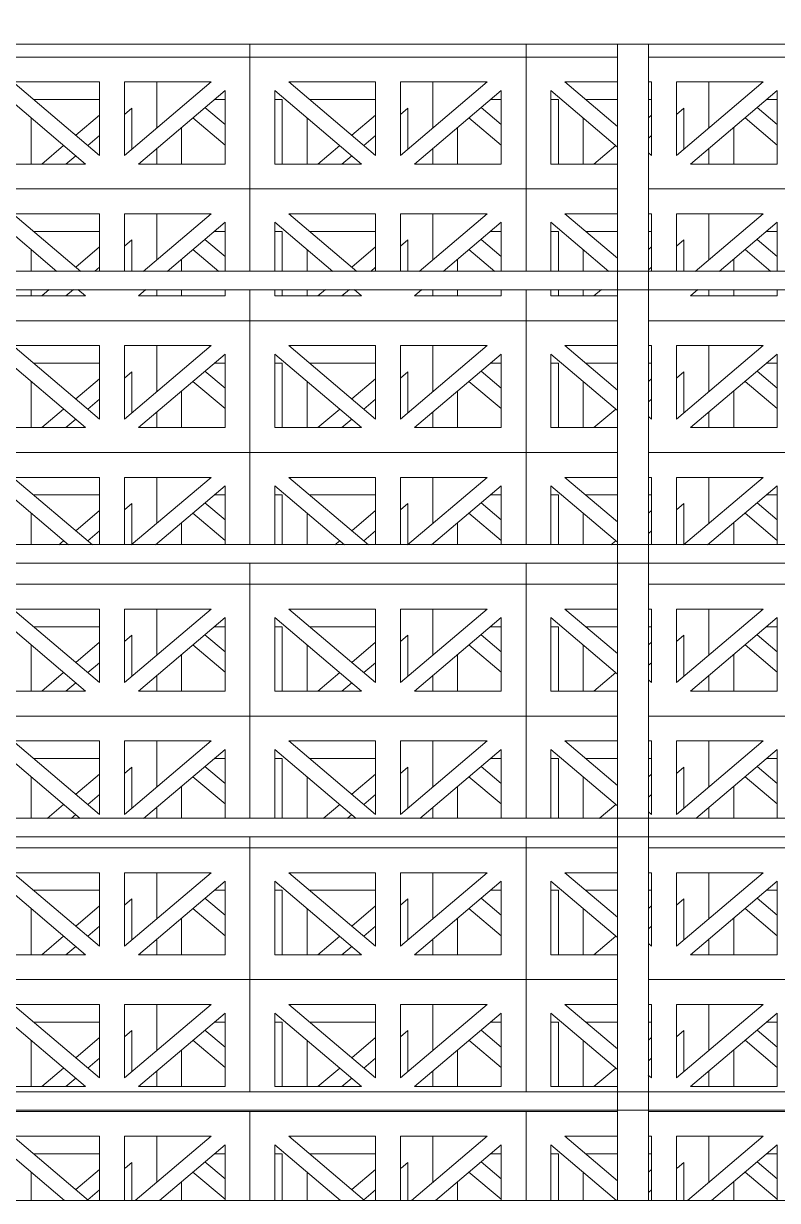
# Model space of a CAD drawing. Header units: millimetres. Extents: x -12186 to 152825, y -4386 to 9463.
# Drawn here: x 128090 to 128696, y 0 to 947 of the extents above; entities that cross this region are included whole.
import ezdxf

# ---------------------------------------------------------------- set-up
doc = ezdxf.new("R2010")
doc.units = ezdxf.units.MM
doc.linetypes.add('1000 Dashed', pattern=[2, 1, -1])
for name, color, linetype, lineweight in [('A-FLOR-HRAL', 11, 'Continuous', 5), ('A-FLOR-LEVL', 51, 'Continuous', 5), ('A-GLAZ-CURT', 52, 'Continuous', 5), ('A-WALL', 113, 'Continuous', 9)]:
    doc.layers.add(name, color=color, linetype=linetype, lineweight=lineweight)

# ---------------------------------------------------------------- blocks, each defined once
blk = doc.blocks.new('The BREEZEBLOCK Family1 - The BREEZEBLOCK Family1-V362-Section 4')
at = {"layer": 'A-GLAZ-CURT'}
for p, q in [((-30799.56, 51.64), (-30799.56, 14.56)), ((-30577.56, 14.56), (-30577.56, 51.64)), ((-30744.56, 17.34), (-30760.74, 31.05)), ((-30753.17, 37.47), (-30744.56, 37.47)), ((-30704.56, 37.47), (-30698.56, 37.47)), ((-30698.56, 37.47), (-30698.56, 0)), ((-30676.59, 37.47), (-30623.56, 37.47)), ((-30602.9, 26.07), (-30597.56, 30.6)), ((-30597.56, 30.6), (-30597.56, 0)), ((-30770.42, 22.85), (-30744.56, 0.93)), ((-30678.56, 0), (-30678.56, 22.73)), ((-30623.56, 24.97), (-30642.7, 8.74)), ((-30779.56, 0), (-30779.56, 15.1)), ((-30633.02, 0.54), (-30623.56, 8.56))]:
    blk.add_line(p, q, dxfattribs=at)
blk = doc.blocks.new('The BREEZEBLOCK Family1 - The BREEZEBLOCK Family1-V363-Section 4')
at = {"layer": 'A-GLAZ-CURT'}
for p, q in [((-31021.56, 51.64), (-31021.56, 14.56)), ((-30799.56, 14.56), (-30799.56, 51.64)), ((-30966.56, 17.34), (-30982.74, 31.05)), ((-30975.17, 37.47), (-30966.56, 37.47)), ((-30926.56, 37.47), (-30920.56, 37.47)), ((-30920.56, 37.47), (-30920.56, 0)), ((-30898.59, 37.47), (-30873.06, 37.47)), ((-30848.16, 37.47), (-30845.56, 37.47)), ((-30824.9, 26.07), (-30819.56, 30.6)), ((-30819.56, 30.6), (-30819.56, 0)), ((-30992.42, 22.85), (-30966.56, 0.93)), ((-30900.56, 0), (-30900.56, 22.73)), ((-30845.56, 24.97), (-30848.14, 22.79)), ((-31001.56, 0), (-31001.56, 15.1)), ((-30848.11, 6.4), (-30845.56, 8.56))]:
    blk.add_line(p, q, dxfattribs=at)
blk = doc.blocks.new('The BREEZEBLOCK Family1 - The BREEZEBLOCK Family1-V369-Section 4')
at = {"layer": 'A-GLAZ-CURT'}
for p, q in [((-30799.56, 157.64), (-30799.56, 120.91)), ((-30577.56, 120.91), (-30577.56, 157.64)), ((-30753.17, 143.47), (-30744.56, 143.47)), ((-30704.56, 143.47), (-30698.56, 143.47)), ((-30698.56, 143.47), (-30698.56, 91.64)), ((-30676.59, 143.47), (-30623.56, 143.47)), ((-30744.56, 123.34), (-30760.74, 137.05)), ((-30603.56, 131.51), (-30597.56, 136.6)), ((-30597.56, 136.6), (-30597.56, 103.6)), ((-30770.42, 128.85), (-30744.56, 106.93)), ((-30678.56, 91.64), (-30678.56, 128.73)), ((-30623.56, 130.97), (-30642.7, 114.74)), ((-30779.56, 91.64), (-30779.56, 120.91)), ((-30633.02, 106.54), (-30623.56, 114.56)), ((-30799.56, 104.14), (-30799.56, 91.64)), ((-30652.39, 106.54), (-30669.96, 91.64)), ((-30577.56, 91.64), (-30577.56, 104.14)), ((-30650.59, 91.64), (-30642.7, 98.33))]:
    blk.add_line(p, q, dxfattribs=at)
blk = doc.blocks.new('The BREEZEBLOCK Family1 - The BREEZEBLOCK Family1-V370-Section 4')
at = {"layer": 'A-GLAZ-CURT'}
for p, q in [((-31021.56, 157.64), (-31021.56, 120.91)), ((-30799.56, 120.91), (-30799.56, 157.64)), ((-30975.17, 143.47), (-30966.56, 143.47)), ((-30926.56, 143.47), (-30920.56, 143.47)), ((-30920.56, 143.47), (-30920.56, 91.64)), ((-30898.59, 143.47), (-30873.06, 143.47)), ((-30848.06, 143.47), (-30845.56, 143.47)), ((-30966.56, 123.34), (-30982.74, 137.05)), ((-30825.56, 131.51), (-30819.56, 136.6)), ((-30819.56, 136.6), (-30819.56, 103.6)), ((-30992.42, 128.85), (-30966.56, 106.93)), ((-30900.56, 91.64), (-30900.56, 128.73)), ((-30845.56, 130.97), (-30848.06, 128.85)), ((-31001.56, 91.64), (-31001.56, 120.91)), ((-30848.06, 112.44), (-30845.56, 114.56)), ((-31021.56, 104.14), (-31021.56, 91.64)), ((-30874.39, 106.54), (-30891.96, 91.64)), ((-30799.56, 91.64), (-30799.56, 104.14))]:
    blk.add_line(p, q, dxfattribs=at)
blk = doc.blocks.new('The BREEZEBLOCK Family1 - The BREEZEBLOCK Family1-V377-Section 4')
at = {"layer": 'A-GLAZ-CURT'}
for p, q in [((-30799.56, 263.64), (-30799.56, 226.56)), ((-30577.56, 226.56), (-30577.56, 263.64)), ((-30753.17, 249.47), (-30744.56, 249.47)), ((-30704.56, 249.47), (-30698.56, 249.47)), ((-30698.56, 249.47), (-30698.56, 197.64)), ((-30676.59, 249.47), (-30623.56, 249.47)), ((-30744.56, 229.34), (-30760.74, 243.05)), ((-30623.56, 236.97), (-30642.7, 220.74)), ((-30603.56, 237.51), (-30597.56, 242.6)), ((-30597.56, 242.6), (-30597.56, 209.6)), ((-30770.42, 234.85), (-30744.56, 212.93)), ((-30678.56, 197.64), (-30678.56, 234.73)), ((-30779.56, 197.64), (-30779.56, 227.1)), ((-30633.02, 212.54), (-30623.56, 220.56)), ((-30799.56, 210.14), (-30799.56, 197.64)), ((-30652.39, 212.54), (-30669.96, 197.64)), ((-30577.56, 197.64), (-30577.56, 210.14)), ((-30650.59, 197.64), (-30642.7, 204.33))]:
    blk.add_line(p, q, dxfattribs=at)
blk = doc.blocks.new('The BREEZEBLOCK Family1 - The BREEZEBLOCK Family1-V378-Section 4')
at = {"layer": 'A-GLAZ-CURT'}
for p, q in [((-31021.56, 263.64), (-31021.56, 226.56)), ((-30799.56, 226.56), (-30799.56, 263.64)), ((-30975.17, 249.47), (-30966.56, 249.47)), ((-30926.56, 249.47), (-30920.56, 249.47)), ((-30920.56, 249.47), (-30920.56, 197.64)), ((-30898.59, 249.47), (-30873.06, 249.47)), ((-30848.06, 249.47), (-30845.56, 249.47)), ((-30966.56, 229.34), (-30982.74, 243.05)), ((-30845.56, 236.97), (-30848.06, 234.85)), ((-30825.56, 237.51), (-30819.56, 242.6)), ((-30819.56, 242.6), (-30819.56, 209.6)), ((-30992.42, 234.85), (-30966.56, 212.93)), ((-30900.56, 197.64), (-30900.56, 234.73)), ((-31001.56, 197.64), (-31001.56, 227.1)), ((-30848.06, 218.44), (-30845.56, 220.56)), ((-31021.56, 210.14), (-31021.56, 197.64)), ((-30874.39, 212.54), (-30891.96, 197.64)), ((-30799.56, 197.64), (-30799.56, 210.14))]:
    blk.add_line(p, q, dxfattribs=at)
blk = doc.blocks.new('The BREEZEBLOCK Family1 - The BREEZEBLOCK Family1-V385-Section 4')
at = {"layer": 'A-GLAZ-CURT'}
for p, q in [((-30799.56, 369.64), (-30799.56, 332.56)), ((-30577.56, 332.56), (-30577.56, 369.64)), ((-30753.17, 355.47), (-30744.56, 355.47)), ((-30704.56, 355.47), (-30698.56, 355.47)), ((-30698.56, 355.47), (-30698.56, 307.24)), ((-30676.59, 355.47), (-30623.56, 355.47)), ((-30770.42, 340.85), (-30744.56, 318.93)), ((-30744.56, 335.34), (-30760.74, 349.05)), ((-30623.56, 342.97), (-30642.7, 326.74)), ((-30603.56, 343.51), (-30597.56, 348.6)), ((-30597.56, 348.6), (-30597.56, 315.6)), ((-30779.56, 307.24), (-30779.56, 333.1)), ((-30678.56, 307.24), (-30678.56, 340.73)), ((-30633.02, 318.54), (-30623.56, 326.56)), ((-30799.56, 316.14), (-30799.56, 307.24)), ((-30652.39, 318.54), (-30665.71, 307.24)), ((-30577.56, 307.24), (-30577.56, 316.14)), ((-30646.34, 307.24), (-30642.7, 310.33))]:
    blk.add_line(p, q, dxfattribs=at)
blk = doc.blocks.new('The BREEZEBLOCK Family1 - The BREEZEBLOCK Family1-V386-Section 4')
at = {"layer": 'A-GLAZ-CURT'}
for p, q in [((-31021.56, 369.64), (-31021.56, 332.56)), ((-30799.56, 332.56), (-30799.56, 369.64)), ((-30975.17, 355.47), (-30966.56, 355.47)), ((-30926.56, 355.47), (-30920.56, 355.47)), ((-30920.56, 355.47), (-30920.56, 307.24)), ((-30898.59, 355.47), (-30873.06, 355.47)), ((-30848.06, 355.47), (-30845.56, 355.47)), ((-30992.42, 340.85), (-30966.56, 318.93)), ((-30966.56, 335.34), (-30982.74, 349.05)), ((-30845.56, 342.97), (-30848.06, 340.85)), ((-30825.56, 343.51), (-30819.56, 348.6)), ((-30819.56, 348.6), (-30819.56, 315.6)), ((-31001.56, 307.24), (-31001.56, 333.1)), ((-30900.56, 307.24), (-30900.56, 340.73)), ((-30848.06, 324.44), (-30845.56, 326.56)), ((-31021.56, 316.14), (-31021.56, 307.24)), ((-30874.39, 318.54), (-30887.71, 307.24)), ((-30799.56, 307.24), (-30799.56, 316.14))]:
    blk.add_line(p, q, dxfattribs=at)
blk = doc.blocks.new('The BREEZEBLOCK Family1 - The BREEZEBLOCK Family1-V387-Section 4')
at = {"layer": 'A-GLAZ-CURT'}
for p, q in [((-31465.56, 369.64), (-31465.56, 332.56)), ((-31243.56, 332.56), (-31243.56, 369.64)), ((-31419.17, 355.47), (-31410.56, 355.47)), ((-31370.56, 355.47), (-31364.56, 355.47)), ((-31364.56, 355.47), (-31364.56, 307.24)), ((-31342.59, 355.47), (-31289.56, 355.47)), ((-31436.42, 340.85), (-31410.56, 318.93)), ((-31410.56, 335.34), (-31426.74, 349.05)), ((-31289.56, 342.97), (-31308.7, 326.74)), ((-31269.56, 343.51), (-31263.56, 348.6)), ((-31263.56, 348.6), (-31263.56, 315.6)), ((-31445.56, 307.05), (-31445.56, 333.1)), ((-31344.56, 307.24), (-31344.56, 340.73)), ((-31299.02, 318.54), (-31289.56, 326.56)), ((-31465.56, 316.14), (-31465.56, 307.06)), ((-31318.39, 318.54), (-31331.71, 307.24)), ((-31243.56, 307.24), (-31243.56, 316.14)), ((-31312.34, 307.24), (-31308.7, 310.33))]:
    blk.add_line(p, q, dxfattribs=at)
blk = doc.blocks.new('The BREEZEBLOCK Family1 - The BREEZEBLOCK Family1-V397-Section 4')
at = {"layer": 'A-GLAZ-CURT'}
for p, q in [((-30799.56, 581.64), (-30799.56, 544.56)), ((-30577.56, 544.56), (-30577.56, 581.64)), ((-30744.56, 547.34), (-30760.74, 561.05)), ((-30753.17, 567.47), (-30744.56, 567.47)), ((-30704.56, 567.47), (-30698.56, 567.47)), ((-30698.56, 567.47), (-30698.56, 527.24)), ((-30676.59, 567.47), (-30623.56, 567.47)), ((-30603.56, 555.51), (-30597.56, 560.6)), ((-30597.56, 560.6), (-30597.56, 527.6)), ((-30770.42, 552.85), (-30744.56, 530.93)), ((-30678.56, 527.24), (-30678.56, 552.73)), ((-30623.56, 554.97), (-30642.7, 538.74)), ((-30779.56, 527.24), (-30779.56, 545.1)), ((-30652.39, 530.54), (-30656.27, 527.24)), ((-30633.02, 530.54), (-30623.56, 538.56))]:
    blk.add_line(p, q, dxfattribs=at)
blk = doc.blocks.new('The BREEZEBLOCK Family1 - The BREEZEBLOCK Family1-V398-Section 4')
at = {"layer": 'A-GLAZ-CURT'}
for p, q in [((-31021.56, 581.64), (-31021.56, 544.56)), ((-30799.56, 544.56), (-30799.56, 581.64)), ((-30966.56, 547.34), (-30982.74, 561.05)), ((-30975.17, 567.47), (-30966.56, 567.47)), ((-30926.56, 567.47), (-30920.56, 567.47)), ((-30920.56, 567.47), (-30920.56, 527.24)), ((-30898.59, 567.47), (-30873.06, 567.47)), ((-30848.06, 567.47), (-30845.56, 567.47)), ((-30825.56, 555.51), (-30819.56, 560.6)), ((-30819.56, 560.6), (-30819.56, 527.6)), ((-30992.42, 552.85), (-30966.56, 530.93)), ((-30900.56, 527.24), (-30900.56, 552.73)), ((-30845.56, 554.97), (-30848.06, 552.85)), ((-31001.56, 527.24), (-31001.56, 545.1)), ((-30874.39, 530.54), (-30878.27, 527.24)), ((-30848.06, 536.44), (-30845.56, 538.56))]:
    blk.add_line(p, q, dxfattribs=at)
blk = doc.blocks.new('The BREEZEBLOCK Family1 - The BREEZEBLOCK Family1-V399-Section 4')
at = {"layer": 'A-GLAZ-CURT'}
for p, q in [((-31465.56, 581.64), (-31465.56, 544.56)), ((-31243.56, 544.56), (-31243.56, 581.64)), ((-31410.56, 547.34), (-31426.74, 561.05)), ((-31419.17, 567.47), (-31410.56, 567.47)), ((-31370.56, 567.47), (-31364.56, 567.47)), ((-31364.56, 567.47), (-31364.56, 527.24)), ((-31342.59, 567.47), (-31289.56, 567.47)), ((-31269.56, 555.51), (-31263.56, 560.6)), ((-31263.56, 560.6), (-31263.56, 527.6)), ((-31436.42, 552.85), (-31410.56, 530.93)), ((-31344.56, 527.24), (-31344.56, 552.73)), ((-31289.56, 554.97), (-31308.7, 538.74)), ((-31445.56, 527.05), (-31445.56, 545.1)), ((-31318.39, 530.54), (-31322.27, 527.24)), ((-31299.02, 530.54), (-31289.56, 538.56))]:
    blk.add_line(p, q, dxfattribs=at)
blk = doc.blocks.new('The BREEZEBLOCK Family1 - The BREEZEBLOCK Family1-V407-Section 4')
at = {"layer": 'A-GLAZ-CURT'}
for p, q in [((-30799.56, 793.64), (-30799.56, 756.56)), ((-30577.56, 756.56), (-30577.56, 793.64)), ((-30753.17, 779.47), (-30744.56, 779.47)), ((-30704.56, 779.47), (-30698.56, 779.47)), ((-30698.56, 779.47), (-30698.56, 747.24)), ((-30676.59, 779.47), (-30623.56, 779.47)), ((-30744.56, 759.34), (-30760.74, 773.05)), ((-30623.56, 766.97), (-30642.7, 750.74)), ((-30603.56, 767.51), (-30597.56, 772.6)), ((-30597.56, 772.6), (-30597.56, 747.24)), ((-30770.42, 764.85), (-30749.66, 747.24)), ((-30678.56, 747.24), (-30678.56, 764.73)), ((-30779.56, 747.24), (-30779.56, 757.1)), ((-30627.47, 747.24), (-30623.56, 750.56)), ((-30799.56, 732.76), (-30799.56, 727.64)), ((-30779.56, 727.64), (-30779.56, 732.76)), ((-30698.56, 732.76), (-30698.56, 727.64)), ((-30678.56, 727.64), (-30678.56, 732.76)), ((-30664.52, 732.25), (-30669.96, 727.64)), ((-30650.59, 727.64), (-30644.56, 732.76)), ((-30577.56, 727.64), (-30577.56, 732.76))]:
    blk.add_line(p, q, dxfattribs=at)
blk = doc.blocks.new('The BREEZEBLOCK Family1 - The BREEZEBLOCK Family1-V408-Section 4')
at = {"layer": 'A-GLAZ-CURT'}
for p, q in [((-31021.56, 793.64), (-31021.56, 756.56)), ((-30799.56, 756.56), (-30799.56, 793.64)), ((-30975.17, 779.47), (-30966.56, 779.47)), ((-30926.56, 779.47), (-30920.56, 779.47)), ((-30920.56, 779.47), (-30920.56, 747.24)), ((-30898.59, 779.47), (-30873.06, 779.47)), ((-30848.06, 779.47), (-30845.56, 779.47)), ((-30966.56, 759.34), (-30982.74, 773.05)), ((-30845.56, 766.97), (-30848.06, 764.85)), ((-30825.56, 767.51), (-30819.56, 772.6)), ((-30819.56, 772.6), (-30819.56, 747.24)), ((-30992.42, 764.85), (-30971.66, 747.24)), ((-30900.56, 747.24), (-30900.56, 764.73)), ((-31001.56, 747.24), (-31001.56, 757.1)), ((-30848.06, 748.44), (-30845.56, 750.56)), ((-31021.56, 732.76), (-31021.56, 727.64)), ((-31001.56, 727.64), (-31001.56, 732.76)), ((-30920.56, 732.76), (-30920.56, 727.64)), ((-30900.56, 727.64), (-30900.56, 732.76)), ((-30885.92, 732.76), (-30891.96, 727.64)), ((-30799.56, 727.64), (-30799.56, 732.76))]:
    blk.add_line(p, q, dxfattribs=at)
blk = doc.blocks.new('The BREEZEBLOCK Family1 - The BREEZEBLOCK Family1-V409-Section 4')
at = {"layer": 'A-GLAZ-CURT'}
for p, q in [((-31243.56, 793.64), (-31243.56, 756.56)), ((-31021.56, 756.56), (-31021.56, 793.64)), ((-31197.17, 779.47), (-31188.56, 779.47)), ((-31148.56, 779.47), (-31142.56, 779.47)), ((-31142.56, 779.47), (-31142.56, 747.24)), ((-31120.59, 779.47), (-31067.56, 779.47)), ((-31188.56, 759.34), (-31204.74, 773.05)), ((-31067.56, 766.97), (-31086.7, 750.74)), ((-31047.56, 767.51), (-31041.56, 772.6)), ((-31041.56, 772.6), (-31041.56, 747.24)), ((-31214.42, 764.85), (-31193.66, 747.24)), ((-31122.56, 747.24), (-31122.56, 764.73)), ((-31223.56, 747.24), (-31223.56, 757.1)), ((-31071.47, 747.24), (-31067.56, 750.56)), ((-31243.56, 732.76), (-31243.56, 727.64)), ((-31223.56, 727.64), (-31223.56, 732.76)), ((-31142.56, 732.76), (-31142.56, 727.64)), ((-31122.56, 727.64), (-31122.56, 732.76)), ((-31107.92, 732.76), (-31113.96, 727.64)), ((-31094.59, 727.64), (-31088.56, 732.76)), ((-31021.56, 727.64), (-31021.56, 732.76))]:
    blk.add_line(p, q, dxfattribs=at)
blk = doc.blocks.new('The BREEZEBLOCK Family1 - The BREEZEBLOCK Family1-V410-Section 4')
at = {"layer": 'A-GLAZ-CURT'}
for p, q in [((-31465.56, 793.64), (-31465.56, 756.56)), ((-31243.56, 756.56), (-31243.56, 793.64)), ((-31419.17, 779.47), (-31410.56, 779.47)), ((-31370.56, 779.47), (-31364.56, 779.47)), ((-31364.56, 779.47), (-31364.56, 747.24)), ((-31342.59, 779.47), (-31289.56, 779.47)), ((-31410.56, 759.34), (-31426.74, 773.05)), ((-31289.56, 766.97), (-31308.7, 750.74)), ((-31269.56, 767.51), (-31263.56, 772.6)), ((-31263.56, 772.6), (-31263.56, 747.24)), ((-31436.42, 764.85), (-31415.66, 747.24)), ((-31344.56, 747.24), (-31344.56, 764.73)), ((-31445.56, 747.05), (-31445.56, 757.1)), ((-31293.23, 747.45), (-31289.56, 750.56)), ((-31465.56, 732.94), (-31465.56, 727.64)), ((-31445.56, 727.64), (-31445.56, 732.95)), ((-31364.56, 732.76), (-31364.56, 727.64)), ((-31344.56, 727.64), (-31344.56, 732.76)), ((-31329.92, 732.76), (-31335.96, 727.64)), ((-31316.59, 727.64), (-31310.56, 732.76)), ((-31243.56, 727.64), (-31243.56, 732.76))]:
    blk.add_line(p, q, dxfattribs=at)
blk = doc.blocks.new('The BREEZEBLOCK Family1 - The BREEZEBLOCK Family1-V415-Section 4')
at = {"layer": 'A-GLAZ-CURT'}
for p, q in [((-31021.56, 899.64), (-31021.56, 862.56)), ((-30799.56, 862.56), (-30799.56, 899.64)), ((-30975.17, 885.47), (-30966.56, 885.47)), ((-30926.56, 885.47), (-30920.56, 885.47)), ((-30920.56, 885.47), (-30920.56, 833.64)), ((-30898.59, 885.47), (-30872.98, 885.47)), ((-30848.06, 885.47), (-30845.56, 885.47)), ((-30966.56, 865.34), (-30982.74, 879.05)), ((-30845.56, 872.97), (-30848.06, 870.85)), ((-30825.56, 873.51), (-30819.56, 878.6)), ((-30819.56, 878.6), (-30819.56, 845.6)), ((-31001.56, 833.64), (-31001.56, 863.1)), ((-30992.42, 870.85), (-30966.56, 848.93)), ((-30900.56, 833.64), (-30900.56, 870.73)), ((-30848.06, 854.44), (-30845.56, 856.56)), ((-31021.56, 846.14), (-31021.56, 833.64)), ((-30874.39, 848.54), (-30891.96, 833.64)), ((-30799.56, 833.64), (-30799.56, 846.14))]:
    blk.add_line(p, q, dxfattribs=at)
blk = doc.blocks.new('The BREEZEBLOCK Family1 - The BREEZEBLOCK Family1-V438-Section 4')
at = {"layer": 'A-GLAZ-CURT'}
for p, q in [((-30873.06, 71.64), (-30946.56, 71.64)), ((-30946.56, 71.64), (-30946.56, 0)), ((-30724.56, 71.64), (-30848.22, 71.64)), ((-30724.56, 0), (-30724.56, 71.64)), ((-30873.06, 15.83), (-30915.31, 51.64)), ((-30915.31, 51.64), (-30873.06, 51.64)), ((-30848.19, 51.64), (-30845.56, 51.64)), ((-30845.56, 51.64), (-30845.56, 0)), ((-30825.56, 0), (-30825.56, 51.64)), ((-30825.56, 51.64), (-30755.81, 51.64)), ((-30755.81, 51.64), (-30816.74, 0)), ((-30926.56, 0), (-30926.56, 44.77)), ((-30926.56, 44.77), (-30873.75, 0)), ((-30797.37, 0), (-30744.56, 44.77)), ((-30744.56, 44.77), (-30744.56, 0))]:
    blk.add_line(p, q, dxfattribs=at)
blk = doc.blocks.new('The BREEZEBLOCK Family1 - The BREEZEBLOCK Family1-V437-Section 4')
at = {"layer": 'A-GLAZ-CURT'}
for p, q in [((-30502.56, 71.64), (-30724.56, 71.64)), ((-30724.56, 71.64), (-30724.56, 0)), ((-30502.56, 0), (-30502.56, 71.64)), ((-30632.39, 0), (-30693.31, 51.64)), ((-30693.31, 51.64), (-30623.56, 51.64)), ((-30623.56, 51.64), (-30623.56, 0)), ((-30603.56, 0), (-30603.56, 51.64)), ((-30603.56, 51.64), (-30533.81, 51.64)), ((-30533.81, 51.64), (-30594.74, 0)), ((-30704.56, 0), (-30704.56, 44.77)), ((-30704.56, 44.77), (-30651.75, 0)), ((-30575.37, 0), (-30522.56, 44.77)), ((-30522.56, 44.77), (-30522.56, 0))]:
    blk.add_line(p, q, dxfattribs=at)
blk = doc.blocks.new('The BREEZEBLOCK Family1 - The BREEZEBLOCK Family1-V443-Section 4')
at = {"layer": 'A-GLAZ-CURT'}
for p, q in [((-30873.06, 177.64), (-30946.56, 177.64)), ((-30946.56, 177.64), (-30946.56, 87.24)), ((-30724.56, 177.64), (-30848.06, 177.64)), ((-30724.56, 87.24), (-30724.56, 177.64)), ((-30873.06, 121.83), (-30915.31, 157.64)), ((-30915.31, 157.64), (-30873.06, 157.64)), ((-30848.06, 157.64), (-30845.56, 157.64)), ((-30845.56, 157.64), (-30845.56, 98.52)), ((-30755.81, 157.64), (-30825.56, 98.52)), ((-30825.56, 98.52), (-30825.56, 157.64)), ((-30825.56, 157.64), (-30755.81, 157.64)), ((-30926.56, 91.64), (-30926.56, 150.77)), ((-30926.56, 150.77), (-30873.06, 105.42)), ((-30814.31, 91.64), (-30744.56, 150.77)), ((-30744.56, 150.77), (-30744.56, 91.64)), ((-30845.56, 98.52), (-30848.28, 100.82)), ((-30873.06, 91.64), (-30926.56, 91.64)), ((-30744.56, 91.64), (-30814.31, 91.64)), ((-30946.56, 71.64), (-30873.06, 71.64)), ((-30848.22, 71.64), (-30724.56, 71.64))]:
    blk.add_line(p, q, dxfattribs=at)
blk = doc.blocks.new('The BREEZEBLOCK Family1 - The BREEZEBLOCK Family1-V442-Section 4')
at = {"layer": 'A-GLAZ-CURT'}
for p, q in [((-30502.56, 177.64), (-30724.56, 177.64)), ((-30724.56, 177.64), (-30724.56, 87.24)), ((-30502.56, 87.24), (-30502.56, 177.64)), ((-30623.56, 98.52), (-30693.31, 157.64)), ((-30693.31, 157.64), (-30623.56, 157.64)), ((-30623.56, 157.64), (-30623.56, 98.52)), ((-30533.81, 157.64), (-30603.56, 98.52)), ((-30603.56, 98.52), (-30603.56, 157.64)), ((-30603.56, 157.64), (-30533.81, 157.64)), ((-30704.56, 91.64), (-30704.56, 150.77)), ((-30704.56, 150.77), (-30634.81, 91.64)), ((-30592.31, 91.64), (-30522.56, 150.77)), ((-30522.56, 150.77), (-30522.56, 91.64)), ((-30634.81, 91.64), (-30704.56, 91.64)), ((-30522.56, 91.64), (-30592.31, 91.64)), ((-30724.56, 71.64), (-30502.56, 71.64))]:
    blk.add_line(p, q, dxfattribs=at)
blk = doc.blocks.new('The BREEZEBLOCK Family1 - The BREEZEBLOCK Family1-V444-Section 4')
at = {"layer": 'A-GLAZ-CURT'}
for p, q in [((-31168.56, 177.64), (-31390.56, 177.64)), ((-31390.56, 177.64), (-31390.56, 87.02)), ((-31168.56, 87.24), (-31168.56, 177.64)), ((-31289.56, 98.52), (-31359.31, 157.64)), ((-31359.31, 157.64), (-31289.56, 157.64)), ((-31289.56, 157.64), (-31289.56, 98.52)), ((-31199.81, 157.64), (-31269.56, 98.52)), ((-31269.56, 98.52), (-31269.56, 157.64)), ((-31269.56, 157.64), (-31199.81, 157.64)), ((-31370.56, 91.64), (-31370.56, 150.77)), ((-31370.56, 150.77), (-31300.81, 91.64)), ((-31258.31, 91.64), (-31188.56, 150.77)), ((-31188.56, 150.77), (-31188.56, 91.64)), ((-31300.81, 91.64), (-31370.56, 91.64)), ((-31188.56, 91.64), (-31258.31, 91.64)), ((-31390.56, 72.98), (-31390.56, 71.64)), ((-31390.56, 71.64), (-31168.56, 71.64))]:
    blk.add_line(p, q, dxfattribs=at)
blk = doc.blocks.new('The BREEZEBLOCK Family1 - The BREEZEBLOCK Family1-V451-Section 4')
at = {"layer": 'A-GLAZ-CURT'}
for p, q in [((-30873.06, 283.64), (-30946.56, 283.64)), ((-30946.56, 283.64), (-30946.56, 177.64)), ((-30724.56, 283.64), (-30848.06, 283.64)), ((-30724.56, 177.64), (-30724.56, 283.64)), ((-30926.56, 197.64), (-30926.56, 256.77)), ((-30926.56, 256.77), (-30873.06, 211.42)), ((-30873.06, 227.83), (-30915.31, 263.64)), ((-30915.31, 263.64), (-30873.06, 263.64)), ((-30848.06, 263.64), (-30845.56, 263.64)), ((-30845.56, 263.64), (-30845.56, 204.52)), ((-30755.81, 263.64), (-30825.56, 204.52)), ((-30825.56, 204.52), (-30825.56, 263.64)), ((-30825.56, 263.64), (-30755.81, 263.64)), ((-30814.31, 197.64), (-30744.56, 256.77)), ((-30744.56, 256.77), (-30744.56, 197.64)), ((-30845.56, 204.52), (-30848.06, 206.64)), ((-30873.06, 197.64), (-30926.56, 197.64)), ((-30744.56, 197.64), (-30814.31, 197.64)), ((-30946.56, 177.64), (-30873.06, 177.64)), ((-30848.06, 177.64), (-30724.56, 177.64))]:
    blk.add_line(p, q, dxfattribs=at)
blk = doc.blocks.new('The BREEZEBLOCK Family1 - The BREEZEBLOCK Family1-V448-Section 4')
at = {"layer": 'A-GLAZ-CURT'}
for p, q in [((-32056.56, 177.64), (-32278.56, 177.64)), ((-32278.56, 177.64), (-32278.56, 71.64)), ((-32056.56, 71.64), (-32056.56, 177.64)), ((-32177.56, 98.52), (-32247.31, 157.64)), ((-32247.31, 157.64), (-32177.56, 157.64)), ((-32177.56, 157.64), (-32177.56, 98.52)), ((-32087.81, 157.64), (-32157.56, 98.52)), ((-32157.56, 98.52), (-32157.56, 157.64)), ((-32157.56, 157.64), (-32087.81, 157.64)), ((-32258.56, 91.64), (-32258.56, 150.77)), ((-32258.56, 150.77), (-32188.81, 91.64)), ((-32146.31, 91.64), (-32076.56, 150.77)), ((-32076.56, 150.77), (-32076.56, 91.64)), ((-32188.81, 91.64), (-32258.56, 91.64)), ((-32076.56, 91.64), (-32146.31, 91.64)), ((-32278.56, 71.64), (-32056.56, 71.64))]:
    blk.add_line(p, q, dxfattribs=at)
blk = doc.blocks.new('The BREEZEBLOCK Family1 - The BREEZEBLOCK Family1-V457-Section 4')
at = {"layer": 'A-GLAZ-CURT'}
for p, q in [((-30873.06, 389.64), (-30946.56, 389.64)), ((-30946.56, 389.64), (-30946.56, 307.24)), ((-30724.56, 389.64), (-30848.06, 389.64)), ((-30724.56, 307.24), (-30724.56, 389.64)), ((-30873.06, 333.83), (-30915.31, 369.64)), ((-30915.31, 369.64), (-30873.06, 369.64)), ((-30848.06, 369.64), (-30845.56, 369.64)), ((-30845.56, 369.64), (-30845.56, 310.52)), ((-30755.81, 369.64), (-30825.56, 310.52)), ((-30825.56, 310.52), (-30825.56, 369.64)), ((-30825.56, 369.64), (-30755.81, 369.64)), ((-30926.56, 307.24), (-30926.56, 362.77)), ((-30926.56, 362.77), (-30873.06, 317.42)), ((-30810.06, 307.24), (-30744.56, 362.77)), ((-30744.56, 362.77), (-30744.56, 307.24)), ((-30845.56, 310.52), (-30848.06, 312.64)), ((-30946.56, 292.76), (-30946.56, 283.64)), ((-30724.56, 283.64), (-30724.56, 292.76)), ((-30946.56, 283.64), (-30873.06, 283.64)), ((-30848.06, 283.64), (-30724.56, 283.64))]:
    blk.add_line(p, q, dxfattribs=at)
blk = doc.blocks.new('The BREEZEBLOCK Family1 - The BREEZEBLOCK Family1-V458-Section 4')
at = {"layer": 'A-GLAZ-CURT'}
for p, q in [((-30946.56, 389.64), (-31168.56, 389.64)), ((-31168.56, 389.64), (-31168.56, 307.24)), ((-30946.56, 307.24), (-30946.56, 389.64)), ((-31067.56, 310.52), (-31137.31, 369.64)), ((-31137.31, 369.64), (-31067.56, 369.64)), ((-31067.56, 369.64), (-31067.56, 310.52)), ((-30977.81, 369.64), (-31047.56, 310.52)), ((-31047.56, 310.52), (-31047.56, 369.64)), ((-31047.56, 369.64), (-30977.81, 369.64)), ((-31148.56, 307.24), (-31148.56, 362.77)), ((-31148.56, 362.77), (-31083.06, 307.24)), ((-31032.06, 307.24), (-30966.56, 362.77)), ((-30966.56, 362.77), (-30966.56, 307.24)), ((-31168.56, 292.76), (-31168.56, 283.64)), ((-30946.56, 283.64), (-30946.56, 292.76)), ((-31168.56, 283.64), (-30946.56, 283.64))]:
    blk.add_line(p, q, dxfattribs=at)
blk = doc.blocks.new('The BREEZEBLOCK Family1 - The BREEZEBLOCK Family1-V459-Section 4')
at = {"layer": 'A-GLAZ-CURT'}
for p, q in [((-31168.56, 389.64), (-31390.56, 389.64)), ((-31390.56, 389.64), (-31390.56, 307.02)), ((-31168.56, 307.24), (-31168.56, 389.64)), ((-31289.56, 310.52), (-31359.31, 369.64)), ((-31359.31, 369.64), (-31289.56, 369.64)), ((-31289.56, 369.64), (-31289.56, 310.52)), ((-31199.81, 369.64), (-31269.56, 310.52)), ((-31269.56, 310.52), (-31269.56, 369.64)), ((-31269.56, 369.64), (-31199.81, 369.64)), ((-31370.56, 307.01), (-31370.56, 362.77)), ((-31370.56, 362.77), (-31305.06, 307.24)), ((-31254.06, 307.24), (-31188.56, 362.77)), ((-31188.56, 362.77), (-31188.56, 307.24)), ((-31390.56, 292.98), (-31390.56, 283.64)), ((-31168.56, 283.64), (-31168.56, 292.76)), ((-31390.56, 283.64), (-31168.56, 283.64))]:
    blk.add_line(p, q, dxfattribs=at)
blk = doc.blocks.new('The BREEZEBLOCK Family1 - The BREEZEBLOCK Family1-V468-Section 4')
at = {"layer": 'A-GLAZ-CURT'}
for p, q in [((-30873.06, 601.64), (-30946.56, 601.64)), ((-30946.56, 601.64), (-30946.56, 527.24)), ((-30724.56, 601.64), (-30848.06, 601.64)), ((-30724.56, 527.24), (-30724.56, 601.64)), ((-30873.06, 545.83), (-30915.31, 581.64)), ((-30915.31, 581.64), (-30873.06, 581.64)), ((-30848.06, 581.64), (-30845.56, 581.64)), ((-30845.56, 581.64), (-30845.56, 527.24)), ((-30825.56, 527.24), (-30825.56, 581.64)), ((-30825.56, 581.64), (-30755.81, 581.64)), ((-30755.81, 581.64), (-30819.99, 527.24)), ((-30926.56, 527.24), (-30926.56, 574.77)), ((-30926.56, 574.77), (-30873.06, 529.42)), ((-30800.62, 527.24), (-30744.56, 574.77)), ((-30744.56, 574.77), (-30744.56, 527.24)), ((-30946.56, 512.76), (-30946.56, 495.64)), ((-30724.56, 495.64), (-30724.56, 512.76)), ((-30946.56, 495.64), (-30873.06, 495.64)), ((-30848.06, 495.64), (-30724.56, 495.64))]:
    blk.add_line(p, q, dxfattribs=at)
blk = doc.blocks.new('The BREEZEBLOCK Family1 - The BREEZEBLOCK Family1-V469-Section 4')
at = {"layer": 'A-GLAZ-CURT'}
for p, q in [((-30946.56, 601.64), (-31168.56, 601.64)), ((-31168.56, 601.64), (-31168.56, 527.24)), ((-30946.56, 527.24), (-30946.56, 601.64)), ((-31073.14, 527.24), (-31137.31, 581.64)), ((-31137.31, 581.64), (-31067.56, 581.64)), ((-31067.56, 581.64), (-31067.56, 527.24)), ((-31047.56, 527.24), (-31047.56, 581.64)), ((-31047.56, 581.64), (-30977.81, 581.64)), ((-30977.81, 581.64), (-31041.99, 527.24)), ((-31148.56, 527.24), (-31148.56, 574.77)), ((-31148.56, 574.77), (-31092.5, 527.24)), ((-31022.62, 527.24), (-30966.56, 574.77)), ((-30966.56, 574.77), (-30966.56, 527.24)), ((-31168.56, 512.76), (-31168.56, 495.64)), ((-30946.56, 495.64), (-30946.56, 512.76)), ((-31168.56, 495.64), (-30946.56, 495.64))]:
    blk.add_line(p, q, dxfattribs=at)
blk = doc.blocks.new('The BREEZEBLOCK Family1 - The BREEZEBLOCK Family1-V470-Section 4')
at = {"layer": 'A-GLAZ-CURT'}
for p, q in [((-31168.56, 601.64), (-31390.56, 601.64)), ((-31390.56, 601.64), (-31390.56, 527.02)), ((-31168.56, 527.24), (-31168.56, 601.64)), ((-31295.14, 527.24), (-31359.31, 581.64)), ((-31359.31, 581.64), (-31289.56, 581.64)), ((-31289.56, 581.64), (-31289.56, 527.24)), ((-31269.56, 527.24), (-31269.56, 581.64)), ((-31269.56, 581.64), (-31199.81, 581.64)), ((-31199.81, 581.64), (-31263.99, 527.24)), ((-31370.56, 527.01), (-31370.56, 574.77)), ((-31370.56, 574.77), (-31314.5, 527.24)), ((-31244.62, 527.24), (-31188.56, 574.77)), ((-31188.56, 574.77), (-31188.56, 527.24)), ((-31390.56, 512.98), (-31390.56, 495.64)), ((-31168.56, 495.64), (-31168.56, 512.76)), ((-31390.56, 495.64), (-31168.56, 495.64))]:
    blk.add_line(p, q, dxfattribs=at)
blk = doc.blocks.new('The BREEZEBLOCK Family1 - The BREEZEBLOCK Family1-V481-Section 4')
at = {"layer": 'A-GLAZ-CURT'}
for p, q in [((-30872.86, 813.64), (-30946.56, 813.64)), ((-30946.56, 813.64), (-30946.56, 747.24)), ((-30724.56, 813.64), (-30848.06, 813.64)), ((-30724.56, 747.24), (-30724.56, 813.64)), ((-30926.56, 747.24), (-30926.56, 786.77)), ((-30926.56, 786.77), (-30879.94, 747.24)), ((-30873.06, 757.83), (-30915.31, 793.64)), ((-30915.31, 793.64), (-30873.06, 793.64)), ((-30848.06, 793.64), (-30845.56, 793.64)), ((-30845.56, 793.64), (-30845.56, 747.24)), ((-30825.56, 747.24), (-30825.56, 793.64)), ((-30825.56, 793.64), (-30755.81, 793.64)), ((-30755.81, 793.64), (-30810.55, 747.24)), ((-30791.19, 747.24), (-30744.56, 786.77)), ((-30744.56, 786.77), (-30744.56, 747.24)), ((-30946.56, 732.76), (-30946.56, 707.64)), ((-30926.56, 727.64), (-30926.56, 732.76)), ((-30814.31, 727.64), (-30808.28, 732.76)), ((-30744.56, 732.76), (-30744.56, 727.64)), ((-30724.56, 707.64), (-30724.56, 732.76)), ((-30873.06, 727.64), (-30926.56, 727.64)), ((-30744.56, 727.64), (-30814.31, 727.64)), ((-30946.56, 707.64), (-30873.06, 707.64)), ((-30848.06, 707.64), (-30724.56, 707.64))]:
    blk.add_line(p, q, dxfattribs=at)
blk = doc.blocks.new('The BREEZEBLOCK Family1 - The BREEZEBLOCK Family1-V482-Section 4')
at = {"layer": 'A-GLAZ-CURT'}
for p, q in [((-30946.56, 813.64), (-31168.56, 813.64)), ((-31168.56, 813.64), (-31168.56, 747.24)), ((-30946.56, 747.24), (-30946.56, 813.64)), ((-31148.56, 747.24), (-31148.56, 786.77)), ((-31148.56, 786.77), (-31101.94, 747.24)), ((-31082.58, 747.24), (-31137.31, 793.64)), ((-31137.31, 793.64), (-31067.56, 793.64)), ((-31067.56, 793.64), (-31067.56, 747.24)), ((-31047.56, 747.24), (-31047.56, 793.64)), ((-31047.56, 793.64), (-30977.81, 793.64)), ((-30977.81, 793.64), (-31032.55, 747.24)), ((-31013.19, 747.24), (-30966.56, 786.77)), ((-30966.56, 786.77), (-30966.56, 747.24)), ((-31168.56, 732.76), (-31168.56, 707.64)), ((-31148.56, 727.64), (-31148.56, 732.76)), ((-31084.85, 732.76), (-31078.81, 727.64)), ((-31036.31, 727.64), (-31030.28, 732.76)), ((-30966.56, 732.76), (-30966.56, 727.64)), ((-30946.56, 707.64), (-30946.56, 732.76)), ((-31078.81, 727.64), (-31148.56, 727.64)), ((-30966.56, 727.64), (-31036.31, 727.64)), ((-31168.56, 707.64), (-30946.56, 707.64))]:
    blk.add_line(p, q, dxfattribs=at)
blk = doc.blocks.new('The BREEZEBLOCK Family1 - The BREEZEBLOCK Family1-V483-Section 4')
at = {"layer": 'A-GLAZ-CURT'}
for p, q in [((-31168.56, 813.64), (-31390.56, 813.64)), ((-31390.56, 813.64), (-31390.56, 747.02)), ((-31168.56, 747.24), (-31168.56, 813.64)), ((-31370.56, 747.01), (-31370.56, 786.77)), ((-31370.56, 786.77), (-31323.94, 747.24)), ((-31304.58, 747.24), (-31359.31, 793.64)), ((-31359.31, 793.64), (-31289.56, 793.64)), ((-31289.56, 793.64), (-31289.56, 747.24)), ((-31269.56, 747.24), (-31269.56, 793.64)), ((-31269.56, 793.64), (-31199.81, 793.64)), ((-31199.81, 793.64), (-31254.55, 747.24)), ((-31235.19, 747.24), (-31188.56, 786.77)), ((-31188.56, 786.77), (-31188.56, 747.24)), ((-31390.56, 732.98), (-31390.56, 707.64)), ((-31370.56, 727.64), (-31370.56, 732.99)), ((-31306.85, 732.76), (-31300.81, 727.64)), ((-31258.31, 727.64), (-31252.28, 732.76)), ((-31188.56, 732.76), (-31188.56, 727.64)), ((-31168.56, 707.64), (-31168.56, 732.76)), ((-31300.81, 727.64), (-31370.56, 727.64)), ((-31188.56, 727.64), (-31258.31, 727.64)), ((-31390.56, 707.64), (-31168.56, 707.64))]:
    blk.add_line(p, q, dxfattribs=at)
blk = doc.blocks.new('The BREEZEBLOCK Family1 - The BREEZEBLOCK Family1-V490-Section 4')
at = {"layer": 'A-GLAZ-CURT'}
for p, q in [((-30873.04, 919.64), (-30946.56, 919.64)), ((-30946.56, 919.64), (-30946.56, 813.64)), ((-30724.56, 919.64), (-30848.06, 919.64)), ((-30724.56, 813.64), (-30724.56, 919.64)), ((-30872.95, 863.73), (-30915.31, 899.64)), ((-30915.31, 899.64), (-30873.01, 899.64)), ((-30848.06, 899.64), (-30845.56, 899.64)), ((-30845.56, 899.64), (-30845.56, 840.52)), ((-30755.81, 899.64), (-30825.56, 840.52)), ((-30825.56, 840.52), (-30825.56, 899.64)), ((-30825.56, 899.64), (-30755.81, 899.64)), ((-30926.56, 833.64), (-30926.56, 892.77)), ((-30926.56, 892.77), (-30872.92, 847.29)), ((-30814.31, 833.64), (-30744.56, 892.77)), ((-30744.56, 892.77), (-30744.56, 833.64)), ((-30845.56, 840.52), (-30848.06, 842.64)), ((-30872.89, 833.64), (-30926.56, 833.64)), ((-30744.56, 833.64), (-30814.31, 833.64)), ((-30946.56, 813.64), (-30872.86, 813.64)), ((-30848.06, 813.64), (-30724.56, 813.64))]:
    blk.add_line(p, q, dxfattribs=at)
blk = doc.blocks.new('The BREEZEBLOCK Family1 - The BREEZEBLOCK Family1-V495-Section 4')
at = {"layer": 'A-GLAZ-CURT'}
for p, q in [((-30724.56, 1025.64), (-30946.56, 1025.64)), ((-30946.56, 1025.64), (-30946.56, 980)), ((-30724.56, 980), (-30724.56, 1025.64)), ((-30885.06, 980), (-30915.31, 1005.64)), ((-30915.31, 1005.64), (-30845.56, 1005.64)), ((-30845.56, 1005.64), (-30845.56, 980)), ((-30825.56, 980), (-30825.56, 1005.64)), ((-30825.56, 1005.64), (-30755.81, 1005.64)), ((-30755.81, 1005.64), (-30786.06, 980)), ((-30926.56, 980), (-30926.56, 998.77)), ((-30926.56, 998.77), (-30904.42, 980)), ((-30766.7, 980), (-30744.56, 998.77)), ((-30744.56, 998.77), (-30744.56, 980)), ((-30946.56, 930), (-30946.56, 919.64)), ((-30724.56, 919.64), (-30724.56, 930)), ((-30946.56, 919.64), (-30873.04, 919.64)), ((-30848.06, 919.64), (-30724.56, 919.64))]:
    blk.add_line(p, q, dxfattribs=at)
blk = doc.blocks.new('The BREEZEBLOCK Family1 - The BREEZEBLOCK Family1-V496-Section 4')
at = {"layer": 'A-GLAZ-CURT'}
for p, q in [((-30946.56, 1025.64), (-31168.56, 1025.64)), ((-31168.56, 1025.64), (-31168.56, 980)), ((-30946.56, 980), (-30946.56, 1025.64)), ((-31107.06, 980), (-31137.31, 1005.64)), ((-31137.31, 1005.64), (-31067.56, 1005.64)), ((-31067.56, 1005.64), (-31067.56, 980)), ((-31047.56, 980), (-31047.56, 1005.64)), ((-31047.56, 1005.64), (-30977.81, 1005.64)), ((-30977.81, 1005.64), (-31007.45, 980.52)), ((-31148.56, 980), (-31148.56, 998.77)), ((-31148.56, 998.77), (-31126.42, 980)), ((-30988.7, 980), (-30966.56, 998.77)), ((-30966.56, 998.77), (-30966.56, 980)), ((-31168.56, 930), (-31168.56, 919.64)), ((-30946.56, 919.64), (-30946.56, 930)), ((-31168.56, 919.64), (-30946.56, 919.64))]:
    blk.add_line(p, q, dxfattribs=at)
blk = doc.blocks.new('The BREEZEBLOCK Family1 - The BREEZEBLOCK Family1-V494-Section 4')
at = {"layer": 'A-GLAZ-CURT'}
for p, q in [((-30502.56, 1025.64), (-30724.56, 1025.64)), ((-30724.56, 1025.64), (-30724.56, 980)), ((-30502.56, 980), (-30502.56, 1025.64)), ((-30663.06, 980), (-30693.31, 1005.64)), ((-30693.31, 1005.64), (-30623.56, 1005.64)), ((-30623.56, 1005.64), (-30623.56, 980)), ((-30603.56, 980), (-30603.56, 1005.64)), ((-30603.56, 1005.64), (-30533.81, 1005.64)), ((-30533.81, 1005.64), (-30564.06, 980)), ((-30704.56, 980), (-30704.56, 998.77)), ((-30704.56, 998.77), (-30682.42, 980)), ((-30544.7, 980), (-30522.56, 998.77)), ((-30522.56, 998.77), (-30522.56, 980)), ((-30724.56, 930), (-30724.56, 919.64)), ((-30502.56, 919.64), (-30502.56, 930)), ((-30724.56, 919.64), (-30502.56, 919.64))]:
    blk.add_line(p, q, dxfattribs=at)
blk = doc.blocks.new('Railing - 25mm-1115085-Section 4')
at = {"layer": 'A-FLOR-HRAL'}
for p, q in [((-30873.06, 930), (-30873.06, 0)), ((-30873.06, 930), (-30860.56, 930)), ((-30860.56, 930), (-30848.06, 930)), ((-30848.06, 0), (-30848.06, 930))]:
    blk.add_line(p, q, dxfattribs=at)
blk = doc.blocks.new('Railing - Railing-1356895-Section 4')
at = {"layer": 'A-FLOR-HRAL'}
for p, q in [((-30260.56, 747.5), (-31860.56, 747.5)), ((-31860.56, 732.5), (-30260.56, 732.5)), ((-30260.56, 527.5), (-31860.56, 527.5)), ((-31860.56, 512.5), (-30260.56, 512.5)), ((-30260.56, 307.5), (-31860.56, 307.5)), ((-31860.56, 292.5), (-30260.56, 292.5)), ((-30260.56, 87.5), (-31860.56, 87.5)), ((-31860.56, 72.5), (-30260.56, 72.5))]:
    blk.add_line(p, q, dxfattribs=at)
blk.add_blockref('Railing - 25mm-1115085-Section 4', (0, 0))
blk = doc.blocks.new('Top Rail Type - Top Rail_Internal_-1357121-Section 4')
at = {"layer": 'A-FLOR-HRAL'}
blk.add_line((-31860.56, 930), (-30260.56, 930), dxfattribs=at)

msp = doc.modelspace()

# ---------------------------------------------------------------- linework, layer by layer
at = {"layer": 'A-FLOR-LEVL', "linetype": '1000 Dashed'}
msp.add_line((123226.87, 0), (152025.23, 0), dxfattribs=at)
at = {"layer": 'A-WALL'}
msp.add_line((129179.71, 0), (120864.71, 0), dxfattribs=at)

# ---------------------------------------------------------------- block references
at = {"layer": 'A-FLOR-HRAL'}
for name in ['Top Rail Type - Top Rail_Internal_-1357121-Section 4', 'Railing - Railing-1356895-Section 4']:
    msp.add_blockref(name, (159440.27, 0), dxfattribs=at)
at = {"layer": 'A-GLAZ-CURT'}
for name, p in [('The BREEZEBLOCK Family1 - The BREEZEBLOCK Family1-V494-Section 4', (158774.27, 0)), ('The BREEZEBLOCK Family1 - The BREEZEBLOCK Family1-V496-Section 4', (159440.27, 0)), ('The BREEZEBLOCK Family1 - The BREEZEBLOCK Family1-V495-Section 4', (159440.27, 0)), ('The BREEZEBLOCK Family1 - The BREEZEBLOCK Family1-V448-Section 4', (160328.27, 742)), ('The BREEZEBLOCK Family1 - The BREEZEBLOCK Family1-V448-Section 4', (160550.27, 742)), ('The BREEZEBLOCK Family1 - The BREEZEBLOCK Family1-V490-Section 4', (159440.27, 0)), ('The BREEZEBLOCK Family1 - The BREEZEBLOCK Family1-V377-Section 4', (158774.27, 636)), ('The BREEZEBLOCK Family1 - The BREEZEBLOCK Family1-V377-Section 4', (158996.27, 636)), ('The BREEZEBLOCK Family1 - The BREEZEBLOCK Family1-V415-Section 4', (159440.27, 0)), ('The BREEZEBLOCK Family1 - The BREEZEBLOCK Family1-V377-Section 4', (159440.27, 636)), ('The BREEZEBLOCK Family1 - The BREEZEBLOCK Family1-V483-Section 4', (159440.27, 0)), ('The BREEZEBLOCK Family1 - The BREEZEBLOCK Family1-V482-Section 4', (159440.27, 0)), ('The BREEZEBLOCK Family1 - The BREEZEBLOCK Family1-V481-Section 4', (159440.27, 0)), ('The BREEZEBLOCK Family1 - The BREEZEBLOCK Family1-V410-Section 4', (159440.27, 0)), ('The BREEZEBLOCK Family1 - The BREEZEBLOCK Family1-V409-Section 4', (159440.27, 0)), ('The BREEZEBLOCK Family1 - The BREEZEBLOCK Family1-V408-Section 4', (159440.27, 0)), ('The BREEZEBLOCK Family1 - The BREEZEBLOCK Family1-V407-Section 4', (159440.27, 0)), ('The BREEZEBLOCK Family1 - The BREEZEBLOCK Family1-V448-Section 4', (160328.27, 530)), ('The BREEZEBLOCK Family1 - The BREEZEBLOCK Family1-V448-Section 4', (160550.27, 530)), ('The BREEZEBLOCK Family1 - The BREEZEBLOCK Family1-V451-Section 4', (159440.27, 424)), ('The BREEZEBLOCK Family1 - The BREEZEBLOCK Family1-V377-Section 4', (158774.27, 424)), ('The BREEZEBLOCK Family1 - The BREEZEBLOCK Family1-V377-Section 4', (158996.27, 424)), ('The BREEZEBLOCK Family1 - The BREEZEBLOCK Family1-V378-Section 4', (159440.27, 424)), ('The BREEZEBLOCK Family1 - The BREEZEBLOCK Family1-V377-Section 4', (159440.27, 424)), ('The BREEZEBLOCK Family1 - The BREEZEBLOCK Family1-V470-Section 4', (159440.27, 0)), ('The BREEZEBLOCK Family1 - The BREEZEBLOCK Family1-V469-Section 4', (159440.27, 0)), ('The BREEZEBLOCK Family1 - The BREEZEBLOCK Family1-V468-Section 4', (159440.27, 0)), ('The BREEZEBLOCK Family1 - The BREEZEBLOCK Family1-V399-Section 4', (159440.27, 0)), ('The BREEZEBLOCK Family1 - The BREEZEBLOCK Family1-V397-Section 4', (158996.27, 0)), ('The BREEZEBLOCK Family1 - The BREEZEBLOCK Family1-V398-Section 4', (159440.27, 0)), ('The BREEZEBLOCK Family1 - The BREEZEBLOCK Family1-V397-Section 4', (159440.27, 0)), ('The BREEZEBLOCK Family1 - The BREEZEBLOCK Family1-V448-Section 4', (160328.27, 318)), ('The BREEZEBLOCK Family1 - The BREEZEBLOCK Family1-V448-Section 4', (160550.27, 318)), ('The BREEZEBLOCK Family1 - The BREEZEBLOCK Family1-V451-Section 4', (159440.27, 212)), ('The BREEZEBLOCK Family1 - The BREEZEBLOCK Family1-V377-Section 4', (158774.27, 212)), ('The BREEZEBLOCK Family1 - The BREEZEBLOCK Family1-V377-Section 4', (158996.27, 212)), ('The BREEZEBLOCK Family1 - The BREEZEBLOCK Family1-V378-Section 4', (159440.27, 212)), ('The BREEZEBLOCK Family1 - The BREEZEBLOCK Family1-V377-Section 4', (159440.27, 212)), ('The BREEZEBLOCK Family1 - The BREEZEBLOCK Family1-V459-Section 4', (159440.27, 0)), ('The BREEZEBLOCK Family1 - The BREEZEBLOCK Family1-V458-Section 4', (159440.27, 0)), ('The BREEZEBLOCK Family1 - The BREEZEBLOCK Family1-V457-Section 4', (159440.27, 0)), ('The BREEZEBLOCK Family1 - The BREEZEBLOCK Family1-V387-Section 4', (159440.27, 0)), ('The BREEZEBLOCK Family1 - The BREEZEBLOCK Family1-V385-Section 4', (158996.27, 0)), ('The BREEZEBLOCK Family1 - The BREEZEBLOCK Family1-V386-Section 4', (159440.27, 0)), ('The BREEZEBLOCK Family1 - The BREEZEBLOCK Family1-V385-Section 4', (159440.27, 0)), ('The BREEZEBLOCK Family1 - The BREEZEBLOCK Family1-V448-Section 4', (160328.27, 106)), ('The BREEZEBLOCK Family1 - The BREEZEBLOCK Family1-V448-Section 4', (160550.27, 106)), ('The BREEZEBLOCK Family1 - The BREEZEBLOCK Family1-V451-Section 4', (159440.27, 0)), ('The BREEZEBLOCK Family1 - The BREEZEBLOCK Family1-V377-Section 4', (158774.27, 0)), ('The BREEZEBLOCK Family1 - The BREEZEBLOCK Family1-V377-Section 4', (158996.27, 0)), ('The BREEZEBLOCK Family1 - The BREEZEBLOCK Family1-V378-Section 4', (159440.27, 0)), ('The BREEZEBLOCK Family1 - The BREEZEBLOCK Family1-V377-Section 4', (159440.27, 0)), ('The BREEZEBLOCK Family1 - The BREEZEBLOCK Family1-V444-Section 4', (159440.27, 0)), ('The BREEZEBLOCK Family1 - The BREEZEBLOCK Family1-V442-Section 4', (158996.27, 0)), ('The BREEZEBLOCK Family1 - The BREEZEBLOCK Family1-V443-Section 4', (159440.27, 0)), ('The BREEZEBLOCK Family1 - The BREEZEBLOCK Family1-V369-Section 4', (158774.27, 0)), ('The BREEZEBLOCK Family1 - The BREEZEBLOCK Family1-V369-Section 4', (158996.27, 0)), ('The BREEZEBLOCK Family1 - The BREEZEBLOCK Family1-V370-Section 4', (159440.27, 0)), ('The BREEZEBLOCK Family1 - The BREEZEBLOCK Family1-V369-Section 4', (159440.27, 0)), ('The BREEZEBLOCK Family1 - The BREEZEBLOCK Family1-V437-Section 4', (158774.27, 0)), ('The BREEZEBLOCK Family1 - The BREEZEBLOCK Family1-V437-Section 4', (158996.27, 0)), ('The BREEZEBLOCK Family1 - The BREEZEBLOCK Family1-V438-Section 4', (159440.27, 0)), ('The BREEZEBLOCK Family1 - The BREEZEBLOCK Family1-V362-Section 4', (158774.27, 0)), ('The BREEZEBLOCK Family1 - The BREEZEBLOCK Family1-V362-Section 4', (158996.27, 0)), ('The BREEZEBLOCK Family1 - The BREEZEBLOCK Family1-V363-Section 4', (159440.27, 0)), ('The BREEZEBLOCK Family1 - The BREEZEBLOCK Family1-V362-Section 4', (159440.27, 0))]:
    msp.add_blockref(name, p, dxfattribs=at)

doc.saveas('drawing.dxf')
